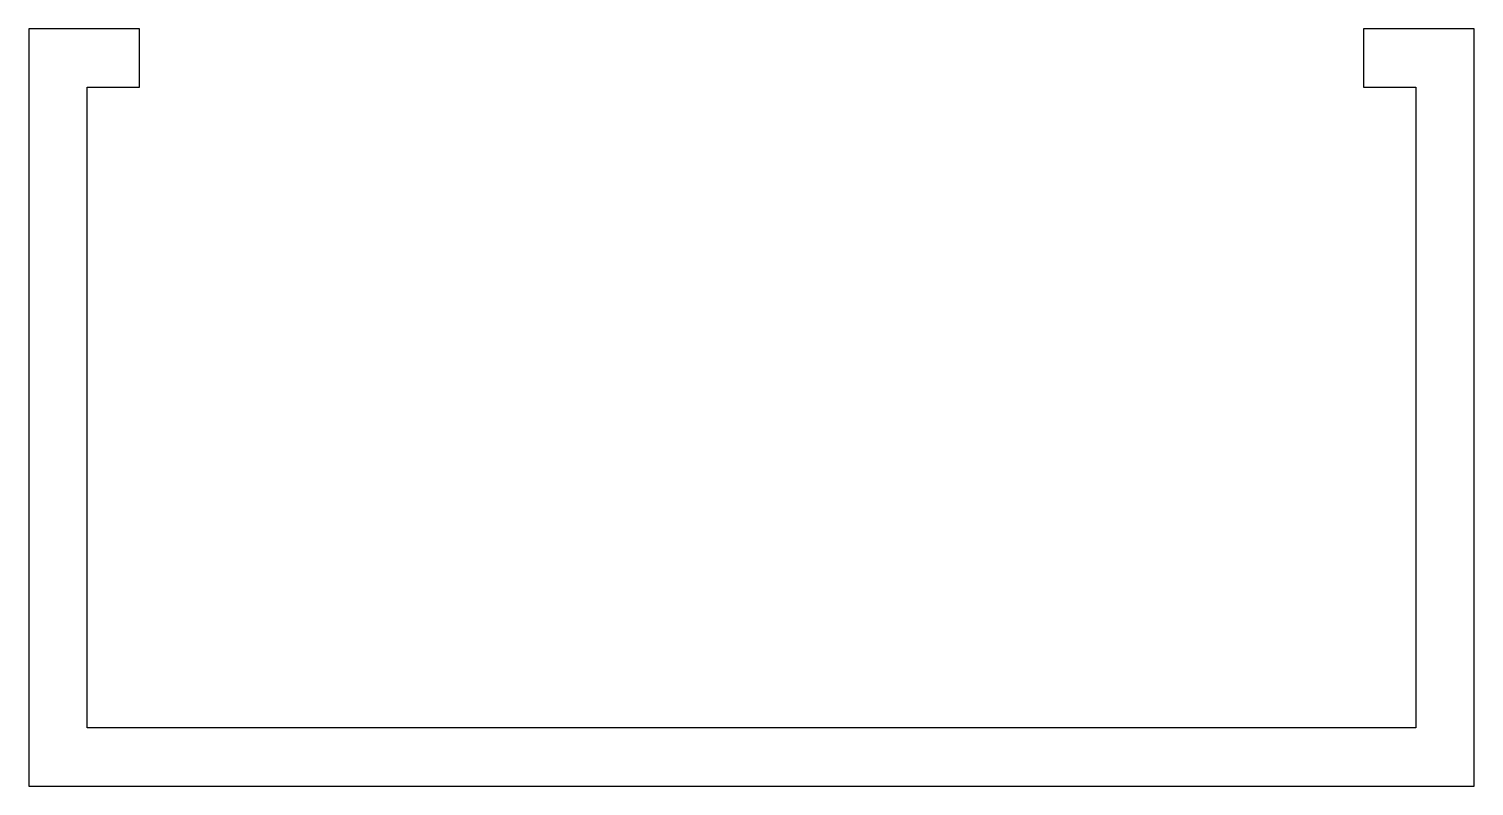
# Model space of a CAD drawing. Header units: metres. Extents: x -124 to 124, y -65 to 65.
import ezdxf

# ---------------------------------------------------------------- set-up
doc = ezdxf.new("R2010")
doc.units = ezdxf.units.M

msp = doc.modelspace()

# ---------------------------------------------------------------- linework, layer by layer
for p, q in [((-105, 65), (-124, 65)), ((-124, 65), (-124, -65)), ((-105, 55), (-105, 65)), ((124, 65), (105, 65)), ((105, 65), (105, 55)), ((124, -65), (124, 65)), ((-114, -55), (-114, 55)), ((-114, 55), (-105, 55)), ((105, 55), (114, 55)), ((114, 55), (114, -55)), ((114, -55), (-114, -55)), ((-124, -65), (124, -65))]:
    msp.add_line(p, q)

doc.saveas('drawing.dxf')
